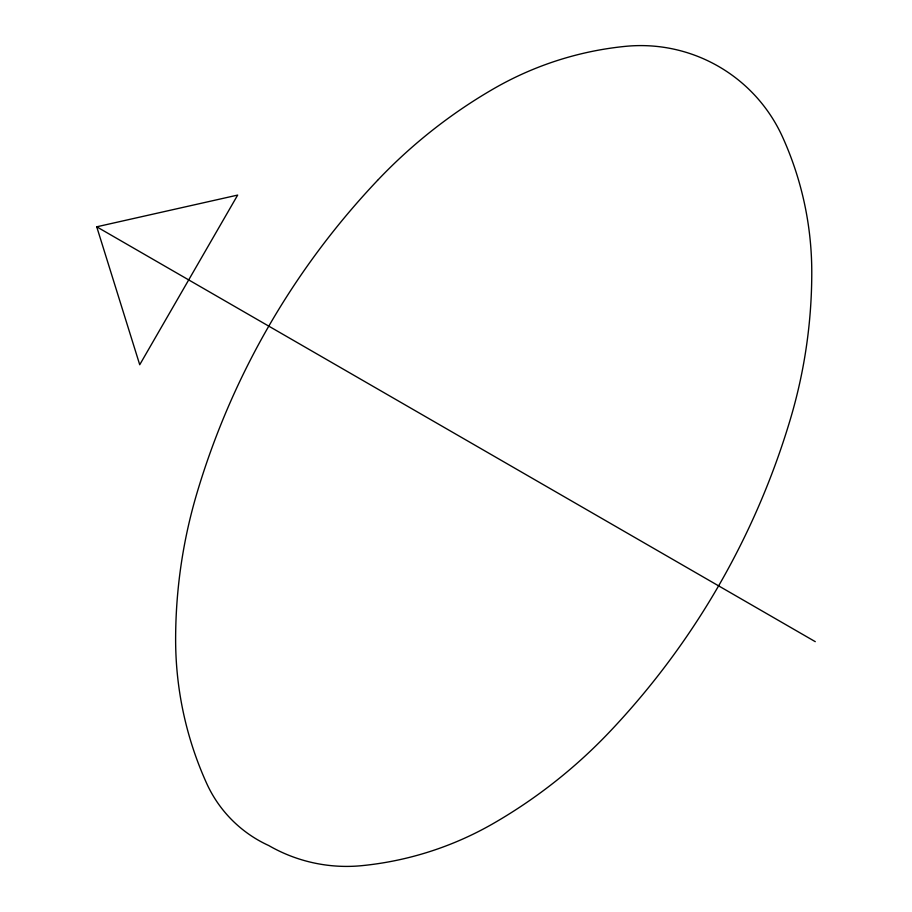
<?xml version="1.0" encoding="UTF-8"?>
<svg xmlns="http://www.w3.org/2000/svg" width="912" height="912" viewBox="0 0 912 912"><rect width="100%" height="100%" fill="white"/><g stroke="black" fill="none" stroke-linecap="round" stroke-linejoin="round"><path stroke-width="1.37" d="M96.729 226.803L237.667 195.088L139.73 364.732L96.729 226.803L815.271 641.66M377.545 180.382A776.545 776.545 0 0 0 196.924 493.21A514.026 514.026 0 0 0 175.628 639.643A348.498 348.498 0 0 0 206.614 783.283A124.967 124.967 0 0 0 268.789 845.561A155.633 155.633 0 0 0 361.95 865.648A328.206 328.206 0 0 0 493.7 823.274A514.026 514.026 0 0 0 609.854 731.618A776.545 776.545 0 0 0 790.476 418.79A514.026 514.026 0 0 0 811.771 272.357A328.206 328.206 0 0 0 782.587 137.074A155.633 155.633 0 0 0 625.45 46.352A328.206 328.206 0 0 0 493.7 88.726A514.026 514.026 0 0 0 377.545 180.382"/></g></svg>
